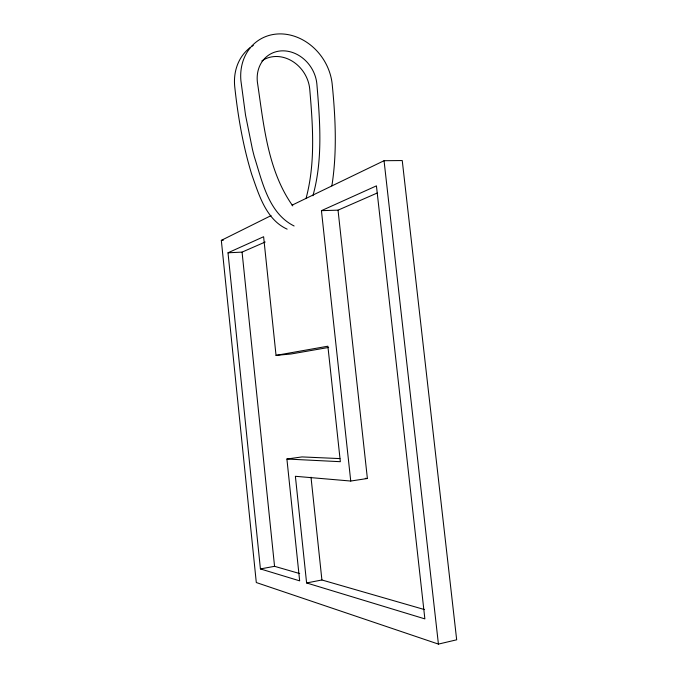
<?xml version="1.0" encoding="UTF-8"?>
<svg xmlns="http://www.w3.org/2000/svg" width="678" height="678" viewBox="0 0 678 678"><rect width="100%" height="100%" fill="white"/><g stroke="black" fill="none" stroke-linecap="round" stroke-linejoin="round"><path stroke-width="1.02" d="M331.873 185.882C337.203 152.042 335.517 117.514 332.127 83.555A50.901 43.646 57.2 0 0 281.539 33.917A50.901 43.646 57.2 0 0 240.902 80.674L245.529 115.116L252.428 149.245A311.677 247.58 68.2 0 0 254.275 156.559C262.233 181.509 268.488 213.223 294.116 225.994M306.142 198.086C315.592 162.601 312.812 125.201 309.727 89.021A32.705 28.145 57 0 0 292.345 61.223A32.705 28.145 57 0 0 262.852 60.257M312.914 195.773C323.042 159.466 319.974 120.998 316.863 83.911A33.188 28.459 57.2 0 0 283.794 50.85A33.188 28.459 57.2 0 0 257.377 82.046C263.7 124.099 267.437 170.263 292.752 205.883M292.065 205.163L384.053 160.711L402.249 160.55L456.675 639.803L438.42 644.1L256.301 582.538L221.325 240.368L271.056 215.621M339.924 458.591L302.007 456.921L286.904 459.023L299.659 580.851L260.42 568.927L228.003 252.792L263.615 236.732L276.039 355.382L291.133 353.975L328.661 347.433M350.738 481.041L321.44 210.663L376.434 185.865L424.869 618.887L306.6 582.961L295.388 476.295L350.738 481.041L367.383 478.499L338.034 210.155L377.197 193.027M228.003 252.792L242.071 252.123L265.191 242.012M306.6 582.961L321.906 579.978L424.581 609.607M260.42 568.927L274.556 566.316L299.701 573.571M276.039 355.382L327.881 346.204L340.339 461.693L286.904 459.023M221.325 240.368L223.316 240.283M321.44 210.663L338.034 210.155M365.281 478.329L367.383 478.499M287.141 229.147C265.929 219.502 258.877 194.611 251.724 174.39C242.927 145.634 237.834 115.87 234.664 86.004A50.147 43.172 57 0 1 250.267 47.494M384.053 160.711L438.42 644.1M311.007 477.202L321.906 579.978M242.071 252.123L274.556 566.316M261.861 60.91A32.705 28.145 57 0 1 262.352 60.579M251.741 46.426A50.147 43.172 57 0 1 253.275 45.434"/></g></svg>
